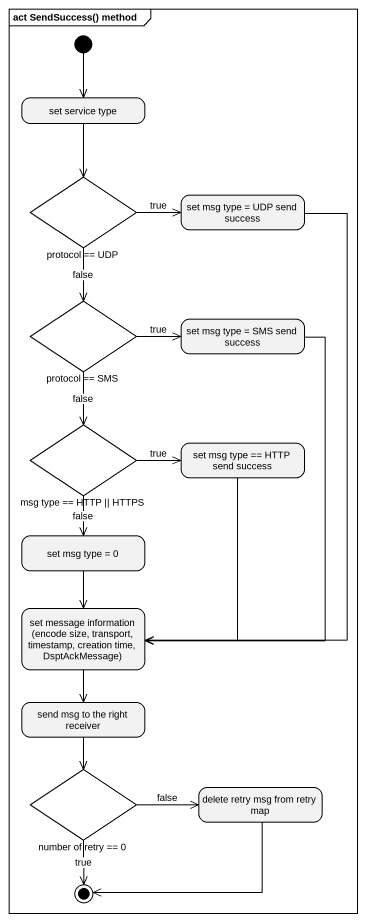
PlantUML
@startuml
mainframe act SendSuccess() method
hide empty description
state "set service type" as set_service_type
state "protocol == UDP" as protocol_UDP <<choice>>
state "set msg type = UDP send success" as set_msg_type_UDP_send
state "protocol == SMS" as protocol_SMS <<choice>>
state "set msg type = SMS send success" as set_msg_type_SMS_send
state "msg type == HTTP || HTTPS" as msg_type_HTTP_HTTPS <<choice>>
state "set msg type == HTTP send success" as set_msg_type_HTTP_send
state "set msg type = 0" as set_msg_type_0
state "set message information (encode size, transport, timestamp, creation time, DsptAckMessage)" as set_message_information
state "send msg to the right receiver" as send_msg_to_the_right
state "number of retry == 0" as number_of_retry_0 <<choice>>
state "delete retry msg from retry map" as delete_retry_msg_from_retry
[*] --> set_service_type
set_service_type --> protocol_UDP
protocol_UDP -right-> set_msg_type_UDP_send : true
protocol_UDP --> protocol_SMS : false
set_msg_type_UDP_send --> set_message_information
protocol_SMS -right-> set_msg_type_SMS_send : true
protocol_SMS --> msg_type_HTTP_HTTPS : false
set_msg_type_SMS_send --> set_message_information
msg_type_HTTP_HTTPS -right-> set_msg_type_HTTP_send : true
msg_type_HTTP_HTTPS --> set_msg_type_0 : false
set_msg_type_HTTP_send --> set_message_information
set_msg_type_0 --> set_message_information
set_message_information --> send_msg_to_the_right
send_msg_to_the_right --> number_of_retry_0
number_of_retry_0 -right-> delete_retry_msg_from_retry : false
number_of_retry_0 --> [*] : true
delete_retry_msg_from_retry -left-> [*]
@enduml
